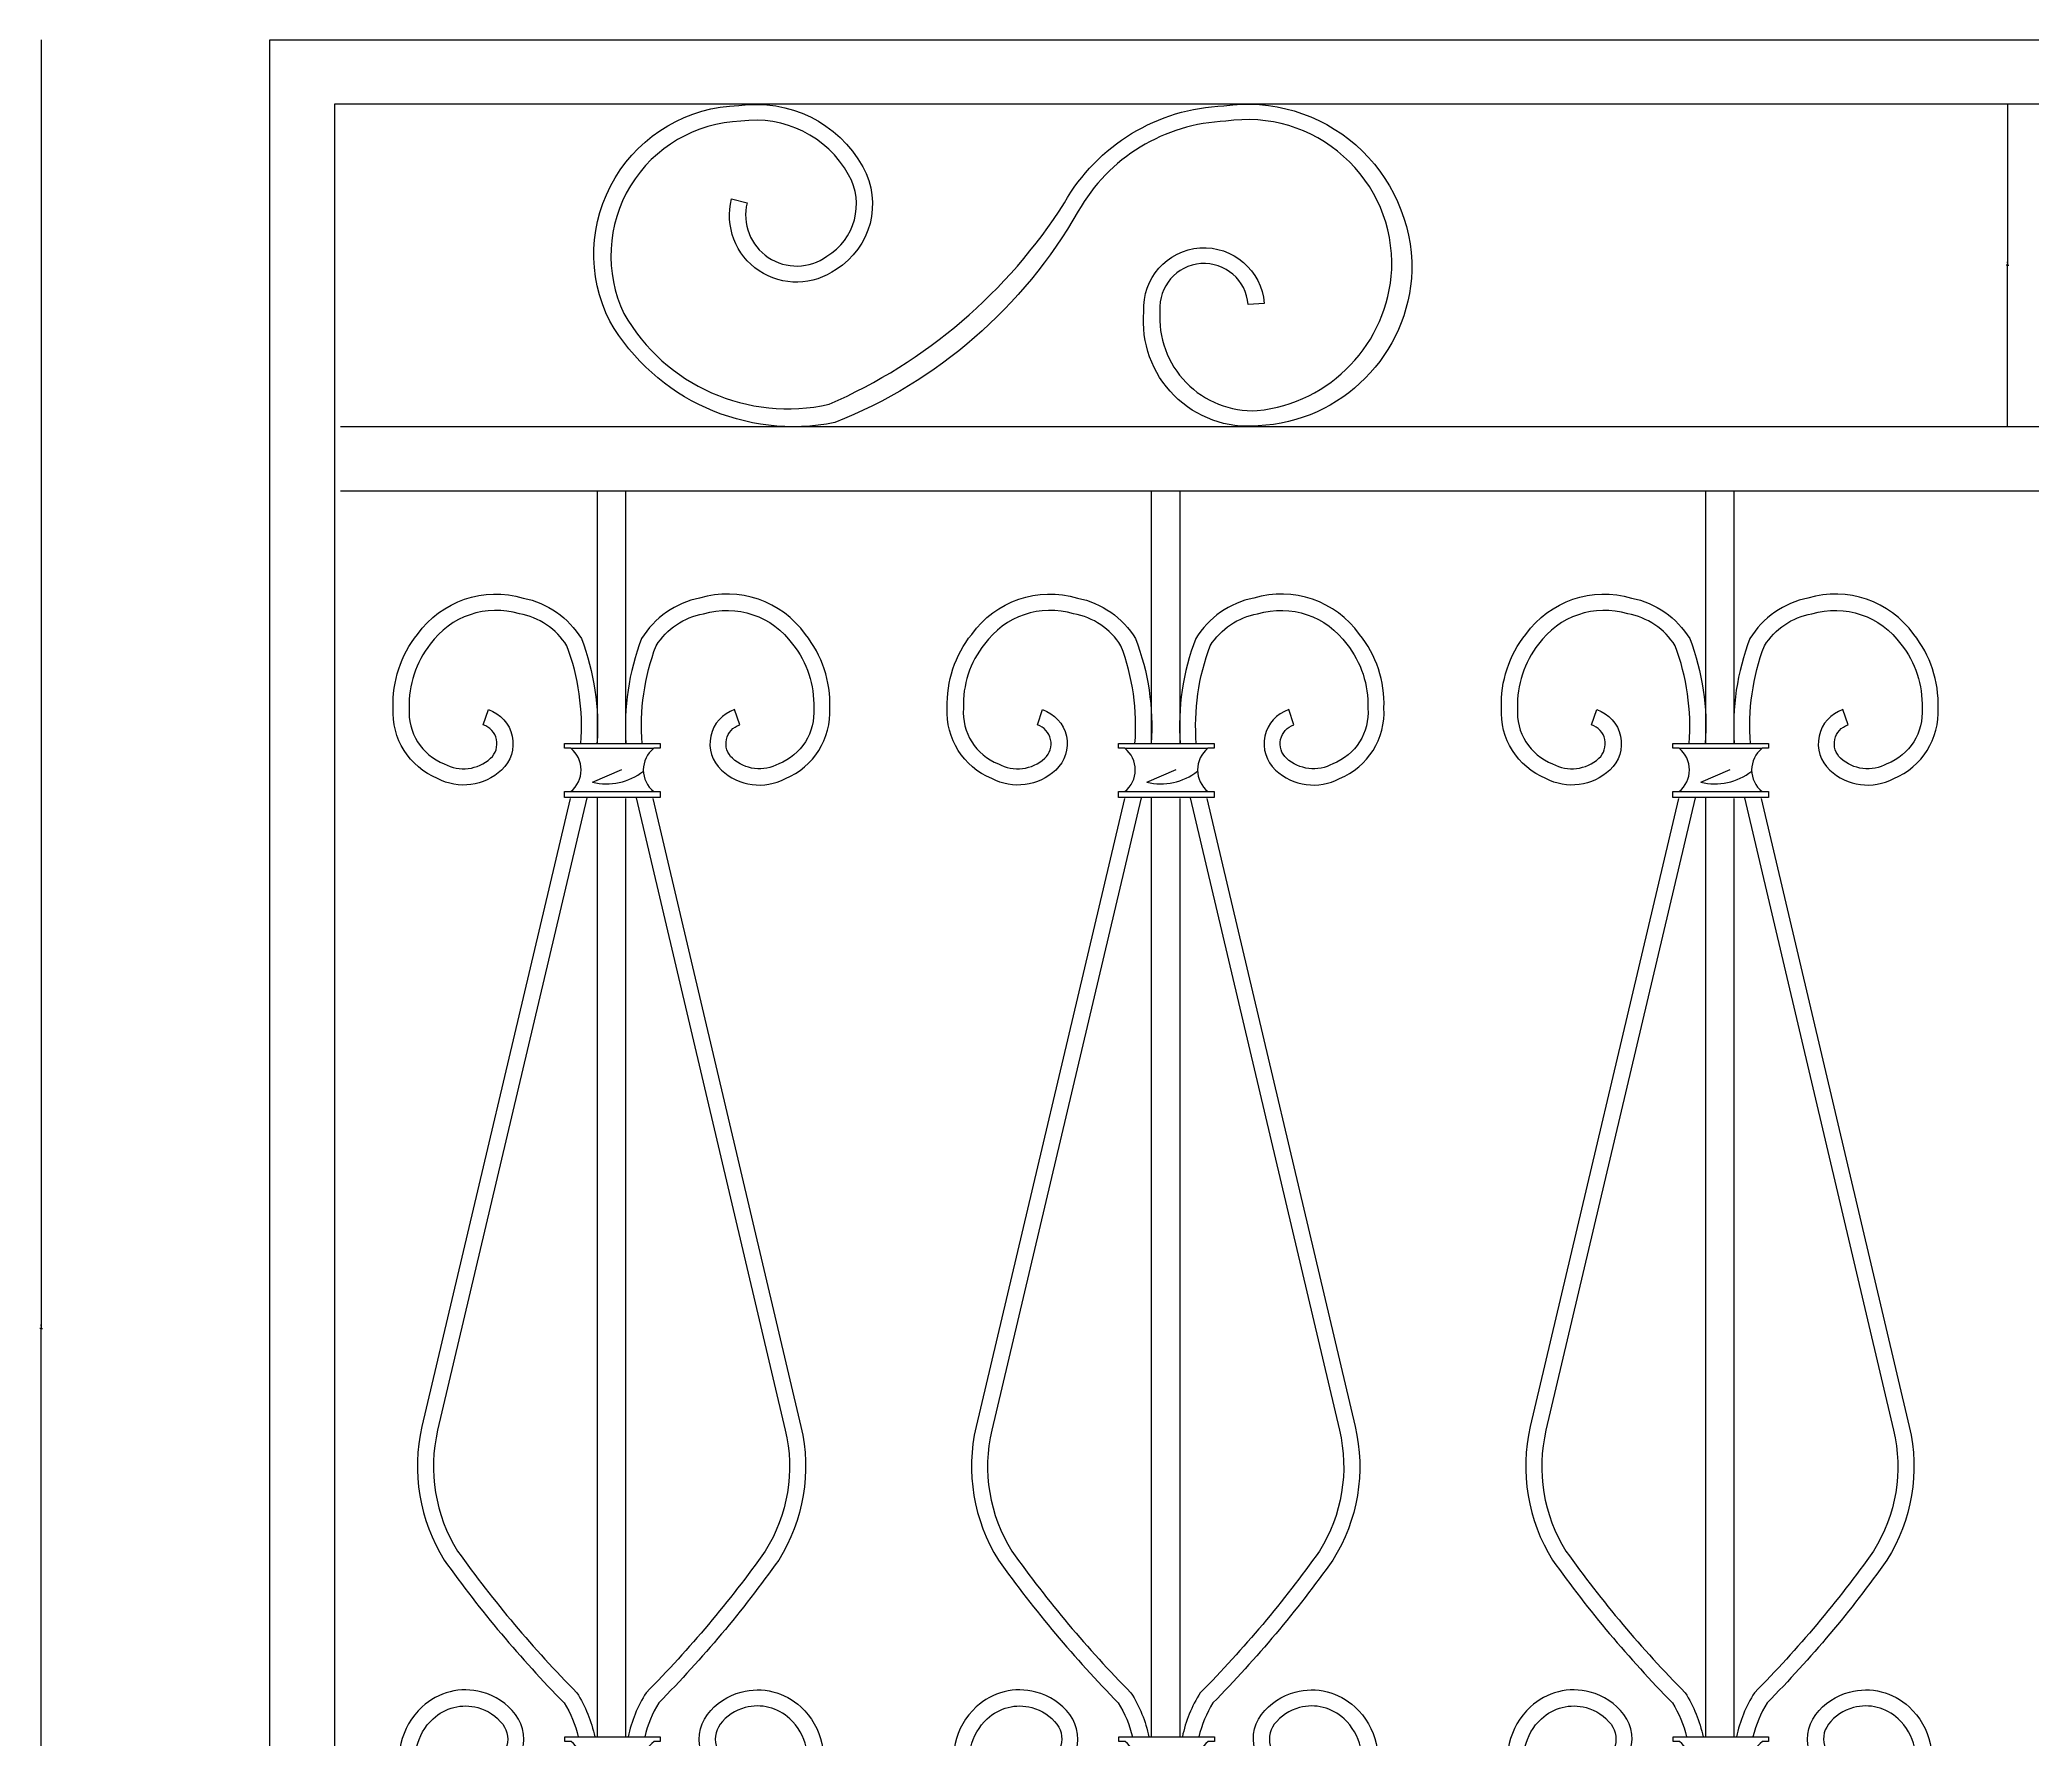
# Model space of a CAD drawing. Header units: metres. Extents: x 543 to 4132, y 1681 to 2681.
# Drawn here: x 543 to 1316, y 2022 to 2681 of the extents above; entities that cross this region are included whole.
import ezdxf

# ---------------------------------------------------------------- set-up
doc = ezdxf.new("R2010")
doc.units = ezdxf.units.M
for name, color, linetype in [('3', 3, 'Continuous'), ('4', 4, 'Continuous'), ('7', 7, 'Continuous')]:
    doc.layers.add(name, color=color, linetype=linetype)
doc.dimstyles.get("Standard").update_dxf_attribs({"dimtxt": 2.5, "dimasz": 2.5, "dimexe": 1.25, "dimexo": 0.625, "dimtad": 1, "dimcen": 2.5, "dimazin": 3, "dimtfac": 1, "dimtmove": 0, "dimatfit": 3})

# ---------------------------------------------------------------- blocks, each defined once
blk = doc.blocks.new('*D1')
for p, q in [((543.67, 2681.38), (543.67, 2181.38)), ((543.42, 2181.38), (543.17, 2181.38)), ((543.67, 1681.38), (543.67, 2181.38)), ((543.67, 2181.38), (543.67, 2181.38)), ((543.92, 2181.38), (544.17, 2181.38))]:
    blk.add_line(p, q)
at = {"layer": 'Defpoints'}
for p in [(543.67, 2681.38), (543.67, 2181.38), (543.67, 1681.38)]:
    blk.add_point(p, dxfattribs=at)
at = {"layer": '3', "insert": (543.67, 2182.505), "char_height": 1, "attachment_point": 5}
blk.add_mtext('0', dxfattribs=at)
blk = doc.blocks.new('*D3')
for p, q in [((1306.58, 2656.38), (1306.58, 2593.88)), ((1306.33, 2593.88), (1306.08, 2593.88)), ((1306.58, 2531.38), (1306.58, 2593.88)), ((1306.58, 2593.88), (1306.58, 2593.88)), ((1306.83, 2593.88), (1307.08, 2593.88))]:
    blk.add_line(p, q)
at = {"layer": 'Defpoints'}
for p in [(1306.58, 2656.38), (1306.58, 2593.88), (1306.58, 2531.38)]:
    blk.add_point(p, dxfattribs=at)
at = {"layer": '3', "insert": (1306.58, 2595.005), "char_height": 1, "attachment_point": 5}
blk.add_mtext('0', dxfattribs=at)

msp = doc.modelspace()

# ---------------------------------------------------------------- linework, layer by layer
at = {"layer": '3'}
for p, q in [((749.15, 2406.48), (781.34, 2406.48)), ((964.15, 2406.48), (996.34, 2406.48)), ((1179.15, 2406.48), (1211.34, 2406.48)), ((757.6, 2393.28), (768.98, 2398.26)), ((972.6, 2393.28), (983.98, 2398.26)), ((1187.6, 2393.28), (1198.98, 2398.26)), ((749.15, 2389.68), (781.34, 2389.68)), ((964.15, 2389.68), (996.34, 2389.68)), ((1179.15, 2389.68), (1211.34, 2389.68))]:
    msp.add_line(p, q, dxfattribs=at)
msp.add_lwpolyline([(1011.96, 2578.66, 1), (977.76, 2576.2, 0.45), (1015.46, 2537.52, 0.37), (1067.68, 2592.29, 0.47), (1003.32, 2649.81, 0.26), (946.01, 2614.84, -0.17), (851.62, 2532.86, -0.32), (764.3, 2572.16, -0.55), (814.39, 2655.87, -0.31), (862.49, 2632.14, -0.4), (852.09, 2592.32, -0.7), (811.49, 2619.62), (817.55, 2618.11, 0.7), (848.48, 2597.43, 0.41), (856.95, 2629.05, 0.31), (815.12, 2649.77, 0.54), (769.78, 2575.17, 0.33), (849.4, 2539.98, 0.15), (940.67, 2618.11, -0.26), (1002.59, 2655.77, -0.46), (1075.49, 2591.86, -0.39), (1015.8, 2531.58, -0.47), (971.51, 2575.94, -0.99), (1018.19, 2579.13)], format="xyb", close=True, dxfattribs=at)
for points in [[(753.04, 2408.27, 0.11), (747.63, 2446.27, 0.21), (729.26, 2458.68, 0.32), (694.66, 2446.88, 0.18), (686.5, 2422.04, 0.33), (700.07, 2400.43, 0.32), (718.05, 2402.59, 0.57), (715.2, 2415.56), (717.19, 2421.48, -0.57), (722.3, 2398.01, -0.32), (697.47, 2394.73, -0.32), (680.24, 2422.11, -0.18), (689.7, 2450.69, -0.32), (730.73, 2464.77, -0.21), (753.27, 2449.03, -0.11), (759.31, 2408.27)], [(776.85, 2408.27, -0.11), (782.26, 2446.27, -0.21), (800.64, 2458.68, -0.32), (835.23, 2446.88, -0.18), (843.4, 2422.04, -0.33), (829.82, 2400.43, -0.32), (811.84, 2402.59, -0.57), (814.69, 2415.56), (812.7, 2421.48, 0.57), (807.59, 2398.01, 0.32), (832.42, 2394.73, 0.32), (849.65, 2422.11, 0.18), (840.19, 2450.69, 0.32), (799.16, 2464.77, 0.21), (776.63, 2449.03, 0.11), (770.58, 2408.27)], [(968.04, 2408.27, 0.11), (962.63, 2446.27, 0.21), (944.26, 2458.68, 0.32), (909.66, 2446.88, 0.18), (901.5, 2422.04, 0.33), (915.07, 2400.43, 0.32), (933.05, 2402.59, 0.57), (930.2, 2415.56), (932.19, 2421.48, -0.57), (937.3, 2398.01, -0.32), (912.47, 2394.73, -0.32), (895.24, 2422.11, -0.18), (904.7, 2450.69, -0.32), (945.73, 2464.77, -0.21), (968.27, 2449.03, -0.11), (974.31, 2408.27)], [(991.85, 2408.27, -0.11), (997.26, 2446.27, -0.21), (1015.64, 2458.68, -0.32), (1050.23, 2446.88, -0.18), (1058.4, 2422.04, -0.33), (1044.82, 2400.43, -0.32), (1026.84, 2402.59, -0.57), (1029.69, 2415.56), (1027.7, 2421.48, 0.57), (1022.59, 2398.01, 0.32), (1047.42, 2394.73, 0.32), (1064.65, 2422.11, 0.18), (1055.19, 2450.69, 0.32), (1014.16, 2464.77, 0.21), (991.63, 2449.03, 0.11), (985.58, 2408.27)], [(1183.04, 2408.27, 0.11), (1177.63, 2446.27, 0.21), (1159.26, 2458.68, 0.32), (1124.66, 2446.88, 0.18), (1116.5, 2422.04, 0.33), (1130.07, 2400.43, 0.32), (1148.05, 2402.59, 0.57), (1145.2, 2415.56), (1147.19, 2421.48, -0.57), (1152.3, 2398.01, -0.32), (1127.47, 2394.73, -0.32), (1110.24, 2422.11, -0.18), (1119.7, 2450.69, -0.32), (1160.73, 2464.77, -0.21), (1183.27, 2449.03, -0.11), (1189.31, 2408.27)], [(1206.85, 2408.27, -0.11), (1212.26, 2446.27, -0.21), (1230.64, 2458.68, -0.32), (1265.23, 2446.88, -0.18), (1273.4, 2422.04, -0.33), (1259.82, 2400.43, -0.32), (1241.84, 2402.59, -0.57), (1244.69, 2415.56), (1242.7, 2421.48, 0.57), (1237.59, 2398.01, 0.32), (1262.42, 2394.73, 0.32), (1279.65, 2422.11, 0.18), (1270.19, 2450.69, 0.32), (1229.16, 2464.77, 0.21), (1206.63, 2449.03, 0.11), (1200.58, 2408.27)], [(748.93, 2386.99), (691.42, 2143.32, 0.2), (700.07, 2091.47, 0.04), (746.58, 2036.06, -0.08), (752.07, 2022.87)], [(755.42, 2387.25), (697.51, 2141.89, 0.2), (705.27, 2094.93, 0.04), (751.5, 2039.97, -0.09), (758.47, 2022.87)], [(774.48, 2387.25), (832.39, 2141.89, -0.2), (824.62, 2094.93, -0.04), (778.39, 2039.97, 0.09), (771.43, 2022.87)], [(780.96, 2386.99), (838.47, 2143.32, -0.2), (829.82, 2091.47, -0.04), (783.31, 2036.06, 0.08), (777.83, 2022.87)], [(963.93, 2386.99), (906.42, 2143.32, 0.2), (915.07, 2091.47, 0.04), (961.58, 2036.06, -0.08), (967.07, 2022.87)], [(970.42, 2387.25), (912.51, 2141.89, 0.2), (920.27, 2094.93, 0.04), (966.5, 2039.97, -0.09), (973.47, 2022.87)], [(989.48, 2387.25), (1047.39, 2141.89, -0.2), (1039.62, 2094.93, -0.04), (993.39, 2039.97, 0.09), (986.43, 2022.87)], [(995.96, 2386.99), (1053.47, 2143.32, -0.2), (1044.82, 2091.47, -0.04), (998.31, 2036.06, 0.08), (992.83, 2022.87)], [(1178.93, 2386.99), (1121.42, 2143.32, 0.2), (1130.07, 2091.47, 0.04), (1176.58, 2036.06, -0.08), (1182.07, 2022.87)], [(1185.42, 2387.25), (1127.51, 2141.89, 0.2), (1135.27, 2094.93, 0.04), (1181.5, 2039.97, -0.09), (1188.47, 2022.87)], [(1204.48, 2387.25), (1262.39, 2141.89, -0.2), (1254.62, 2094.93, -0.04), (1208.39, 2039.97, 0.09), (1201.43, 2022.87)], [(1210.96, 2386.99), (1268.47, 2143.32, -0.2), (1259.82, 2091.47, -0.04), (1213.31, 2036.06, 0.08), (1207.83, 2022.87)], [(750.73, 2002, -0.14), (738.85, 1988.68, -0.29), (702.23, 1989.92, -0.13), (690.34, 2006.12, -0.31), (695.75, 2029.89, -0.26), (713.04, 2034.21, -0.17), (722.77, 2027.73, -0.58), (716.28, 2012.61, -0.25), (710.88, 2014.77), (706.11, 2010.73, 0.25), (716.96, 2006.39, 0.58), (727.73, 2031.53, 0.17), (714.63, 2040.26, 0.26), (691.5, 2034.48, 0.31), (684.53, 2003.83, 0.13), (698.51, 1984.89, 0.29), (742.08, 1983.34, 0.16), (757.56, 2002)], [(779.16, 2002, 0.14), (791.05, 1988.68, 0.29), (827.66, 1989.92, 0.13), (839.55, 2006.12, 0.31), (834.15, 2029.89, 0.26), (816.85, 2034.21, 0.17), (807.12, 2027.73, 0.58), (813.61, 2012.61, 0.25), (819.01, 2014.77), (823.78, 2010.73, -0.25), (812.94, 2006.39, -0.58), (802.16, 2031.53, -0.17), (815.26, 2040.26, -0.26), (838.39, 2034.48, -0.31), (845.36, 2003.83, -0.13), (831.38, 1984.89, -0.29), (787.81, 1983.34, -0.16), (772.33, 2002)], [(965.73, 2002, -0.14), (953.85, 1988.68, -0.29), (917.23, 1989.92, -0.13), (905.34, 2006.12, -0.31), (910.75, 2029.89, -0.26), (928.04, 2034.21, -0.17), (937.77, 2027.73, -0.58), (931.28, 2012.61, -0.25), (925.88, 2014.77), (921.11, 2010.73, 0.25), (931.96, 2006.39, 0.58), (942.73, 2031.53, 0.17), (929.63, 2040.26, 0.26), (906.5, 2034.48, 0.31), (899.53, 2003.83, 0.13), (913.51, 1984.89, 0.29), (957.08, 1983.34, 0.16), (972.56, 2002)], [(994.16, 2002, 0.14), (1006.05, 1988.68, 0.29), (1042.66, 1989.92, 0.13), (1054.55, 2006.12, 0.31), (1049.15, 2029.89, 0.26), (1031.85, 2034.21, 0.17), (1022.12, 2027.73, 0.58), (1028.61, 2012.61, 0.25), (1034.01, 2014.77), (1038.78, 2010.73, -0.25), (1027.94, 2006.39, -0.58), (1017.16, 2031.53, -0.17), (1030.26, 2040.26, -0.26), (1053.39, 2034.48, -0.31), (1060.36, 2003.83, -0.13), (1046.38, 1984.89, -0.29), (1002.81, 1983.34, -0.16), (987.33, 2002)], [(1180.73, 2002, -0.14), (1168.85, 1988.68, -0.29), (1132.23, 1989.92, -0.13), (1120.34, 2006.12, -0.31), (1125.75, 2029.89, -0.26), (1143.04, 2034.21, -0.17), (1152.77, 2027.73, -0.58), (1146.28, 2012.61, -0.25), (1140.88, 2014.77), (1136.11, 2010.73, 0.25), (1146.96, 2006.39, 0.58), (1157.73, 2031.53, 0.17), (1144.63, 2040.26, 0.26), (1121.5, 2034.48, 0.31), (1114.53, 2003.83, 0.13), (1128.51, 1984.89, 0.29), (1172.08, 1983.34, 0.16), (1187.56, 2002)], [(1209.16, 2002, 0.14), (1221.05, 1988.68, 0.29), (1257.66, 1989.92, 0.13), (1269.55, 2006.12, 0.31), (1264.15, 2029.89, 0.26), (1246.85, 2034.21, 0.17), (1237.12, 2027.73, 0.58), (1243.61, 2012.61, 0.25), (1249.01, 2014.77), (1253.78, 2010.73, -0.25), (1242.94, 2006.39, -0.58), (1232.16, 2031.53, -0.17), (1245.26, 2040.26, -0.26), (1268.39, 2034.48, -0.31), (1275.36, 2003.83, -0.13), (1261.38, 1984.89, -0.29), (1217.81, 1983.34, -0.16), (1202.33, 2002)]]:
    msp.add_lwpolyline(points, format="xyb", dxfattribs=at)
for centre in [(762.96, 2416.12), (977.96, 2416.12), (1192.96, 2416.12)]:
    msp.add_arc(centre, 23.47, 256.79, 307.77, dxfattribs=at)
at = {"layer": '4'}
for p, q in [((759.48, 2022.87), (759.48, 2387.39)), ((770.42, 2386.99), (770.42, 2022.87)), ((974.48, 2022.87), (974.48, 2387.39)), ((985.42, 2386.99), (985.42, 2022.87)), ((1189.48, 2022.87), (1189.48, 2387.39)), ((1200.42, 2386.99), (1200.42, 2022.87))]:
    msp.add_line(p, q, dxfattribs=at)
msp.add_lwpolyline([(2386.8, 2656.38), (657.46, 2656.38), (657.46, 1681.38), (657.46, 1681.38), (632.46, 1681.38), (632.46, 1681.38), (632.46, 2681.38), (2386.8, 2681.38), (4132.26, 2681.38), (4132.26, 1681.38), (4132.26, 1681.38), (4107.26, 1681.38), (4107.26, 1681.38), (4107.26, 2656.38)], close=True, dxfattribs=at)
for points in [[(759.5, 2408.27), (759.5, 2506.38)], [(770.42, 2506.38), (770.42, 2408.27)], [(974.5, 2408.27), (974.5, 2506.38)], [(985.42, 2506.38), (985.42, 2408.27)], [(1189.5, 2408.27), (1189.5, 2506.38)], [(1200.42, 2506.38), (1200.42, 2408.27)]]:
    msp.add_lwpolyline(points, dxfattribs=at)
at = {"layer": '7'}
msp.add_line((770.42, 2506.38), (974.5, 2506.38), dxfattribs=at)
for points in [[(659.76, 2531.38), (4107.26, 2531.38)], [(659.76, 2506.38), (4107.26, 2506.38)]]:
    msp.add_lwpolyline(points, dxfattribs=at)
for points in [[(779.4, 2387.39), (746.7, 2387.39), (746.7, 2389.68), (749.15, 2389.68, 0.48), (749.15, 2406.48), (746.7, 2406.48), (746.7, 2408.27), (771.31, 2408.27), (783.79, 2408.27), (783.79, 2406.48), (781.34, 2406.48, 0.48), (781.34, 2389.68), (783.79, 2389.68), (783.79, 2387.39)], [(994.4, 2387.39), (961.7, 2387.39), (961.7, 2389.68), (964.15, 2389.68, 0.48), (964.15, 2406.48), (961.7, 2406.48), (961.7, 2408.27), (986.31, 2408.27), (998.79, 2408.27), (998.79, 2406.48), (996.34, 2406.48, 0.48), (996.34, 2389.68), (998.79, 2389.68), (998.79, 2387.39)], [(1209.4, 2387.39), (1176.7, 2387.39), (1176.7, 2389.68), (1179.15, 2389.68, 0.48), (1179.15, 2406.48), (1176.7, 2406.48), (1176.7, 2408.27), (1201.31, 2408.27), (1213.79, 2408.27), (1213.79, 2406.48), (1211.34, 2406.48, 0.48), (1211.34, 2389.68), (1213.79, 2389.68), (1213.79, 2387.39)], [(779.52, 2002), (746.82, 2002), (746.82, 2004.28), (749.26, 2004.28, 0.48), (749.26, 2021.08), (746.82, 2021.08), (746.82, 2022.87), (771.43, 2022.87), (783.9, 2022.87), (783.9, 2021.08), (781.46, 2021.08, 0.48), (781.46, 2004.28), (783.9, 2004.28), (783.9, 2002)], [(994.52, 2002), (961.82, 2002), (961.82, 2004.28), (964.26, 2004.28, 0.48), (964.26, 2021.08), (961.82, 2021.08), (961.82, 2022.87), (986.43, 2022.87), (998.9, 2022.87), (998.9, 2021.08), (996.46, 2021.08, 0.48), (996.46, 2004.28), (998.9, 2004.28), (998.9, 2002)], [(1209.52, 2002), (1176.82, 2002), (1176.82, 2004.28), (1179.26, 2004.28, 0.48), (1179.26, 2021.08), (1176.82, 2021.08), (1176.82, 2022.87), (1201.43, 2022.87), (1213.9, 2022.87), (1213.9, 2021.08), (1211.46, 2021.08, 0.48), (1211.46, 2004.28), (1213.9, 2004.28), (1213.9, 2002)]]:
    msp.add_lwpolyline(points, format="xyb", close=True, dxfattribs=at)

# ---------------------------------------------------------------- dimensions: what is measured, and where the dimension line sits
at = {"layer": '3'}
for base, p1, p2, picture, middle in [((543.67, 2181.38), (543.67, 2681.38), (543.67, 1681.38), '*D1', (543.67, 2182.505)), ((1306.58, 2593.88), (1306.58, 2656.38), (1306.58, 2531.38), '*D3', (1306.58, 2595.005))]:
    dim = msp.add_linear_dim(base=base, p1=p1, p2=p2, dimstyle='Standard', dxfattribs=at)
    dim.commit()
    dim.dimension.update_dxf_attribs({"geometry": picture, "text_midpoint": middle})

doc.saveas('drawing.dxf')
